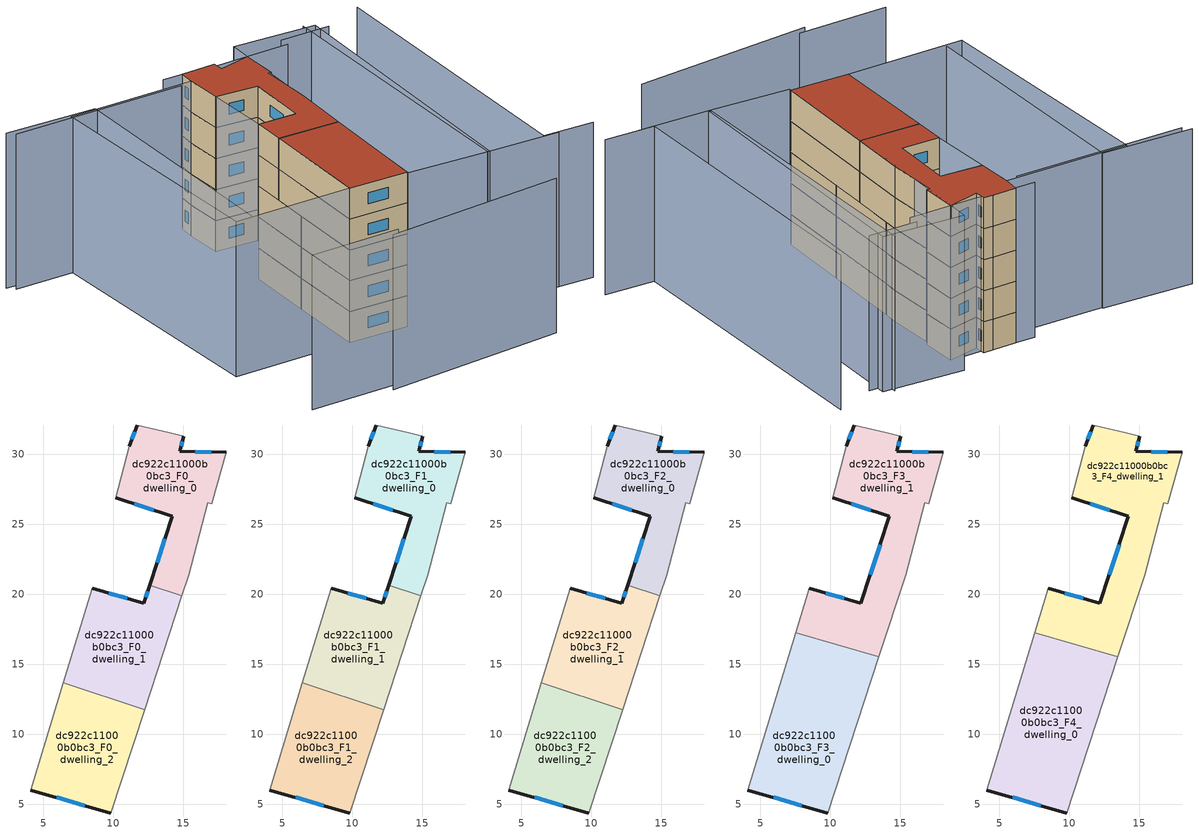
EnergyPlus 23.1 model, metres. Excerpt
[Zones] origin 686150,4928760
dc922c11000b0bc3_F0_dwelling_0
 floor ground (EU_floor_Construction): 18.07,30.13 17.03,26.47 16.75,26.55 15.37,21.36 14.89,19.89 12.6,20.64 14.21,25.56 10.18,26.91 11.12,30.56 11.71,32.09 14.04,31.55 15.02,31.28 14.75,30.21 z0
 wall outside (EU_wall_Construction): 18.07,30.13 14.75,30.21 15.02,31.28 / 10.18,26.91 14.21,25.56 12.6,20.64 / 11.71,32.09 11.12,30.56 z0:3
 wall adiabatic (EU_wall_Construction): 15.02,31.28 14.04,31.55 11.71,32.09 / 14.89,19.89 15.37,21.36 16.75,26.55 17.03,26.47 18.07,30.13 / 11.12,30.56 10.18,26.91 z0:3
 wall to dc922c11000b0bc3_F0_dwelling_1 (EU_wall_Construction): 12.6,20.64 14.89,19.89 z0:3
 window (EU_Window_Construction): 14.84,30.56 14.93,30.93 / 16.99,30.16 15.83,30.18 / 13.69,23.96 13.12,22.24 / 11.49,26.47 12.9,26 / 11.52,31.59 11.31,31.06 z0.98:2.02
dc922c11000b0bc3_F0_dwelling_1
 floor ground (EU_floor_Construction): 14.89,19.89 12.23,11.78 6.42,13.68 8.48,20.44 12.18,19.37 12.6,20.64 z0
 wall outside (EU_wall_Construction): 12.6,20.64 12.18,19.37 8.48,20.44 z0:3
 wall to dc922c11000b0bc3_F0_dwelling_2 (EU_wall_Construction): 6.42,13.68 12.23,11.78 z0:3
 wall adiabatic (EU_wall_Construction): 8.48,20.44 6.42,13.68 / 12.23,11.78 14.89,19.89 z0:3
 window (EU_Window_Construction): 10.98,19.72 9.68,20.09 / 12.46,20.23 12.32,19.78 z0.98:2.02
dc922c11000b0bc3_F0_dwelling_2
 floor ground (EU_floor_Construction): 12.23,11.78 9.81,4.39 4.09,6.03 6.42,13.68 z0
 wall outside (EU_wall_Construction): 4.09,6.03 9.81,4.39 z0:3
 wall adiabatic (EU_wall_Construction): 9.81,4.39 12.23,11.78 / 6.42,13.68 4.09,6.03 z0:3
 window (EU_Window_Construction): 5.95,5.5 7.95,4.93 z0.98:2.02
dc922c11000b0bc3_F1_dwelling_0
 floor to dc922c11000b0bc3_F0_dwelling_0 (EU_floor_Construction): 18.07,30.13 17.03,26.47 16.75,26.55 15.37,21.36 14.89,19.89 12.6,20.64 14.21,25.56 10.18,26.91 11.12,30.56 11.71,32.09 14.04,31.55 15.02,31.28 14.75,30.21 z3
 wall outside (EU_wall_Construction): 18.07,30.13 14.75,30.21 15.02,31.28 / 10.18,26.91 14.21,25.56 12.6,20.64 / 11.71,32.09 11.12,30.56 z3:6
 wall adiabatic (EU_wall_Construction): 15.02,31.28 14.04,31.55 11.71,32.09 / 14.89,19.89 15.37,21.36 16.75,26.55 17.03,26.47 18.07,30.13 / 11.12,30.56 10.18,26.91 z3:6
 wall to dc922c11000b0bc3_F1_dwelling_1 (EU_wall_Construction): 12.6,20.64 14.89,19.89 z3:6
 window (EU_Window_Construction): 14.84,30.56 14.93,30.93 / 16.99,30.16 15.83,30.18 / 13.69,23.96 13.12,22.24 / 11.49,26.47 12.9,26 / 11.52,31.59 11.31,31.06 z3.98:5.02
dc922c11000b0bc3_F1_dwelling_1
 floor to dc922c11000b0bc3_F0_dwelling_1 (EU_floor_Construction): 14.89,19.89 12.23,11.78 6.42,13.68 8.48,20.44 12.18,19.37 12.6,20.64 z3
 wall outside (EU_wall_Construction): 12.6,20.64 12.18,19.37 8.48,20.44 z3:6
 wall to dc922c11000b0bc3_F1_dwelling_2 (EU_wall_Construction): 6.42,13.68 12.23,11.78 z3:6
 wall adiabatic (EU_wall_Construction): 8.48,20.44 6.42,13.68 / 12.23,11.78 14.89,19.89 z3:6
 window (EU_Window_Construction): 10.98,19.72 9.68,20.09 / 12.46,20.23 12.32,19.78 z3.98:5.02
dc922c11000b0bc3_F1_dwelling_2
 floor to dc922c11000b0bc3_F0_dwelling_2 (EU_floor_Construction): 12.23,11.78 9.81,4.39 4.09,6.03 6.42,13.68 z3
 wall outside (EU_wall_Construction): 4.09,6.03 9.81,4.39 z3:6
 wall adiabatic (EU_wall_Construction): 9.81,4.39 12.23,11.78 / 6.42,13.68 4.09,6.03 z3:6
 window (EU_Window_Construction): 5.95,5.5 7.95,4.93 z3.98:5.02
dc922c11000b0bc3_F2_dwelling_0
 floor to dc922c11000b0bc3_F1_dwelling_0 (EU_floor_Construction): 18.07,30.13 17.03,26.47 16.75,26.55 15.37,21.36 14.89,19.89 12.6,20.64 14.21,25.56 10.18,26.91 11.12,30.56 11.71,32.09 14.04,31.55 15.02,31.28 14.75,30.21 z6
 wall outside (EU_wall_Construction): 18.07,30.13 14.75,30.21 15.02,31.28 / 10.18,26.91 14.21,25.56 12.6,20.64 / 11.71,32.09 11.12,30.56 z6:9
 wall adiabatic (EU_wall_Construction): 15.02,31.28 14.04,31.55 11.71,32.09 / 14.89,19.89 15.37,21.36 16.75,26.55 17.03,26.47 18.07,30.13 / 11.12,30.56 10.18,26.91 z6:9
 wall to dc922c11000b0bc3_F2_dwelling_1 (EU_wall_Construction): 12.6,20.64 14.89,19.89 z6:9
 window (EU_Window_Construction): 14.84,30.56 14.93,30.93 / 16.99,30.16 15.83,30.18 / 13.69,23.96 13.12,22.24 / 11.49,26.47 12.9,26 / 11.52,31.59 11.31,31.06 z6.98:8.02
dc922c11000b0bc3_F2_dwelling_1
 floor to dc922c11000b0bc3_F1_dwelling_1 (EU_floor_Construction): 14.89,19.89 12.23,11.78 6.42,13.68 8.48,20.44 12.18,19.37 12.6,20.64 z6
 wall outside (EU_wall_Construction): 12.6,20.64 12.18,19.37 8.48,20.44 z6:9
 wall to dc922c11000b0bc3_F2_dwelling_2 (EU_wall_Construction): 6.42,13.68 12.23,11.78 z6:9
 wall adiabatic (EU_wall_Construction): 8.48,20.44 6.42,13.68 / 12.23,11.78 14.89,19.89 z6:9
 window (EU_Window_Construction): 10.98,19.72 9.68,20.09 / 12.46,20.23 12.32,19.78 z6.98:8.02
dc922c11000b0bc3_F2_dwelling_2
 floor to dc922c11000b0bc3_F1_dwelling_2 (EU_floor_Construction): 12.23,11.78 9.81,4.39 4.09,6.03 6.42,13.68 z6
 wall outside (EU_wall_Construction): 4.09,6.03 9.81,4.39 z6:9
 wall adiabatic (EU_wall_Construction): 9.81,4.39 12.23,11.78 / 6.42,13.68 4.09,6.03 z6:9
 window (EU_Window_Construction): 5.95,5.5 7.95,4.93 z6.98:8.02
dc922c11000b0bc3_F3_dwelling_0
 floor to dc922c11000b0bc3_F2_dwelling_2 (EU_floor_Construction): 12.23,11.78 9.81,4.39 4.09,6.03 6.42,13.68 z9
 floor to dc922c11000b0bc3_F2_dwelling_1 (EU_floor_Construction): 13.47,15.56 12.23,11.78 6.42,13.68 7.51,17.26 z9
 wall outside (EU_wall_Construction): 4.09,6.03 9.81,4.39 z9:12
 wall adiabatic (EU_wall_Construction): 7.51,17.26 4.09,6.03 / 9.81,4.39 13.47,15.56 z9:12
 wall to dc922c11000b0bc3_F3_dwelling_1 (EU_wall_Construction): 13.47,15.56 7.51,17.26 z9:12
 window (EU_Window_Construction): 5.95,5.5 7.95,4.93 z9.98:11.02
dc922c11000b0bc3_F3_dwelling_1
 floor to dc922c11000b0bc3_F2_dwelling_0 (EU_floor_Construction): 18.07,30.13 17.03,26.47 16.75,26.55 15.37,21.36 14.89,19.89 12.6,20.64 14.21,25.56 10.18,26.91 11.12,30.56 11.71,32.09 14.04,31.55 15.02,31.28 14.75,30.21 z9
 floor to dc922c11000b0bc3_F2_dwelling_1 (EU_floor_Construction): 14.89,19.89 13.47,15.56 7.51,17.26 8.48,20.44 12.18,19.37 12.6,20.64 z9
 wall outside (EU_wall_Construction): 18.07,30.13 14.75,30.21 15.02,31.28 / 10.18,26.91 14.21,25.56 12.18,19.37 8.48,20.44 / 11.71,32.09 11.12,30.56 z9:12
 wall adiabatic (EU_wall_Construction): 13.47,15.56 15.37,21.36 16.75,26.55 17.03,26.47 18.07,30.13 / 8.48,20.44 7.51,17.26 / 11.12,30.56 10.18,26.91 / 15.02,31.28 14.04,31.55 11.71,32.09 z9:12
 window (EU_Window_Construction): 14.84,30.56 14.93,30.93 / 16.99,30.16 15.83,30.18 / 10.98,19.72 9.68,20.09 / 13.55,23.55 12.84,21.38 / 11.49,26.47 12.9,26 / 11.52,31.59 11.31,31.06 z9.98:11.02
dc922c11000b0bc3_F4_dwelling_0
 floor to dc922c11000b0bc3_F3_dwelling_0 (EU_floor_Construction): 13.47,15.56 9.81,4.39 4.09,6.03 7.51,17.26 z12
 wall outside (EU_wall_Construction): 4.09,6.03 9.81,4.39 z12:15
 wall adiabatic (EU_wall_Construction): 7.51,17.26 4.09,6.03 / 9.81,4.39 13.47,15.56 z12:15
 wall to dc922c11000b0bc3_F4_dwelling_1 (EU_wall_Construction): 13.47,15.56 7.51,17.26 z12:15
 window (EU_Window_Construction): 5.95,5.5 7.95,4.93 z12.98:14.02
 roof outside (EU_roof_Construction): 9.81,4.39 13.47,15.56 7.51,17.26 4.09,6.03 z15
dc922c11000b0bc3_F4_dwelling_1
 floor to dc922c11000b0bc3_F3_dwelling_1 (EU_floor_Construction): 18.07,30.13 17.03,26.47 16.75,26.55 15.37,21.36 13.47,15.56 7.51,17.26 8.48,20.44 12.18,19.37 14.21,25.56 10.18,26.91 11.12,30.56 11.71,32.09 14.04,31.55 15.02,31.28 14.75,30.21 z12
 wall outside (EU_wall_Construction): 18.07,30.13 14.75,30.21 15.02,31.28 / 10.18,26.91 14.21,25.56 12.18,19.37 8.48,20.44 / 11.71,32.09 11.12,30.56 z12:15
 wall adiabatic (EU_wall_Construction): 13.47,15.56 15.37,21.36 16.75,26.55 17.03,26.47 18.07,30.13 / 8.48,20.44 7.51,17.26 / 11.12,30.56 10.18,26.91 / 15.02,31.28 14.04,31.55 11.71,32.09 z12:15
 window (EU_Window_Construction): 14.84,30.56 14.93,30.93 / 16.99,30.16 15.83,30.18 / 10.98,19.72 9.68,20.09 / 13.55,23.55 12.84,21.38 / 11.49,26.47 12.9,26 / 11.52,31.59 11.31,31.06 z12.98:14.02
 roof outside (EU_roof_Construction): 13.47,15.56 15.37,21.36 16.75,26.55 17.03,26.47 18.07,30.13 14.75,30.21 15.02,31.28 14.04,31.55 11.71,32.09 11.12,30.56 10.18,26.91 14.21,25.56 12.18,19.37 8.48,20.44 7.51,17.26 z15
shading: -0.47,-2.98 17.45,-6.21 / -8.18,-0.33 0.66,-2.57 / 27.99,-1.26 23.13,0.19 / 23.13,0.19 31.86,29.42 / 24.52,-0.3 17.5,1.75 / 17.5,1.75 25.9,30.49 / -7.4,35.83 1.44,33.22 / 1.44,33.22 -5.76,8.86 / 27.33,28.79 22.46,30.03 / 22.21,29.07 13.95,31.19 / 14,31.4 9.76,32.59 / 9.86,30.63 -6.94,35.04 / 9.76,4.23 18.77,32.3 / 18.77,32.3 26.68,29.76 / 26.68,29.76 17.67,1.7 / 17.67,1.7 9.76,4.23 / 11.12,30.56 4.76,5.86 / 4.76,5.86 -7.52,9.02 / -7.52,9.02 -1.16,33.72 / -1.16,33.72 11.12,30.56 z0:15
[Building]
EU S2 Campaign: North Axis=0; Terrain=City; Solar Distribution=FullExterior
[Site:Location]
Bologna: Latitude=44.5; Longitude=11.25; Time Zone=1; Elevation=37
[SizingPeriod:WeatherFileDays]
AnnualSizingPeriod: Begin Month=1; Begin Day of Month=1; End Month=12; End Day of Month=31; Day of Week for Start Day=Monday; Use Weather File Daylight Saving Period=No; Use Weather File Rain and Snow Indicators=No
[MATERIAL]
EU_InternalMass_Material: Roughness=MediumRough; Thickness=0.1; Conductivity=1; Density=1800; Specific Heat=900; Thermal Absorptance=0.9; Solar Absorptance=0.7; Visible Absorptance=0.7
[MATERIAL:NOMASS] Roughness=MediumRough; Thermal Absorptance=0.9; Solar Absorptance=0.7; Visible Absorptance=0.7
Name | Thermal Resistance
EU_wall_NoMass | 0.905828
EU_roof_NoMass | 0.37593
EU_floor_NoMass | 0.67114
[WINDOWMATERIAL:SIMPLEGLAZINGSYSTEM]
EU_Window_SimpleGlazing: UFactor=4.52486; Solar Heat Gain Coefficient=0.85; Visible Transmittance=0.85
[CONSTRUCTION]
EU_wall_Construction: EU_wall_NoMass
EU_roof_Construction: EU_roof_NoMass
EU_floor_Construction: EU_floor_NoMass
EU_Window_Construction: EU_Window_SimpleGlazing
EU_InternalMass_Construction: EU_InternalMass_Material
[ZONE] Type=1; Multiplier=1; Ceiling Height=autocalculate; Floor Area=autocalculate; Part of Total Floor Area=Yes
Name | Volume
dc922c11000b0bc3_F0_dwelling_0; dc922c11000b0bc3_F1_dwelling_0; dc922c11000b0bc3_F2_dwelling_0 | 142.602
dc922c11000b0bc3_F3_dwelling_0; dc922c11000b0bc3_F4_dwelling_0 | 213.904
dc922c11000b0bc3_F0_dwelling_1; dc922c11000b0bc3_F1_dwelling_1; dc922c11000b0bc3_F2_dwelling_1 | 142.605
dc922c11000b0bc3_F3_dwelling_1; dc922c11000b0bc3_F4_dwelling_1 | 213.905
dc922c11000b0bc3_F0_dwelling_2; dc922c11000b0bc3_F1_dwelling_2; dc922c11000b0bc3_F2_dwelling_2 | 142.603
[INTERNALMASS] Construction=EU_InternalMass_Construction
Name | Zone or ZoneList | Surface Area
dc922c11000b0bc3_F0_dwelling_0_EU_InternalMass | dc922c11000b0bc3_F0_dwelling_0 | 47.5344
dc922c11000b0bc3_F0_dwelling_1_EU_InternalMass | dc922c11000b0bc3_F0_dwelling_1 | 47.5351
dc922c11000b0bc3_F0_dwelling_2_EU_InternalMass | dc922c11000b0bc3_F0_dwelling_2 | 47.534
dc922c11000b0bc3_F1_dwelling_0_EU_InternalMass | dc922c11000b0bc3_F1_dwelling_0 | 47.5344
dc922c11000b0bc3_F1_dwelling_1_EU_InternalMass | dc922c11000b0bc3_F1_dwelling_1 | 47.5351
dc922c11000b0bc3_F1_dwelling_2_EU_InternalMass | dc922c11000b0bc3_F1_dwelling_2 | 47.534
dc922c11000b0bc3_F2_dwelling_0_EU_InternalMass | dc922c11000b0bc3_F2_dwelling_0 | 47.5344
dc922c11000b0bc3_F2_dwelling_1_EU_InternalMass | dc922c11000b0bc3_F2_dwelling_1 | 47.5351
dc922c11000b0bc3_F2_dwelling_2_EU_InternalMass | dc922c11000b0bc3_F2_dwelling_2 | 47.534
dc922c11000b0bc3_F3_dwelling_0_EU_InternalMass | dc922c11000b0bc3_F3_dwelling_0 | 71.3015
dc922c11000b0bc3_F3_dwelling_1_EU_InternalMass | dc922c11000b0bc3_F3_dwelling_1 | 71.3027
dc922c11000b0bc3_F4_dwelling_0_EU_InternalMass | dc922c11000b0bc3_F4_dwelling_0 | 71.3015
dc922c11000b0bc3_F4_dwelling_1_EU_InternalMass | dc922c11000b0bc3_F4_dwelling_1 | 71.3027
[OTHEREQUIPMENT] Fuel Type=Electricity; Design Level Calculation Method=Watts/Area; Power per Zone Floor Area=1; Fraction Latent=0; Fraction Radiant=0; Fraction Lost=0; Carbon Dioxide Generation Rate=0; EndUse Subcategory=EU_Step8_InternalGains
Name | Zone or ZoneList or Space or SpaceList | Schedule
EU_Step8_InternalGain_dc922c11000b0bc3_F0_dwelling_0_f000 | dc922c11000b0bc3_F0_dwelling_0 | EU_Step8_GainSchedule_dc922c11000b0bc3_F0_dwelling_0_f000
EU_Step8_InternalGain_dc922c11000b0bc3_F0_dwelling_1_f000 | dc922c11000b0bc3_F0_dwelling_1 | EU_Step8_GainSchedule_dc922c11000b0bc3_F0_dwelling_1_f000
EU_Step8_InternalGain_dc922c11000b0bc3_F0_dwelling_2_f000 | dc922c11000b0bc3_F0_dwelling_2 | EU_Step8_GainSchedule_dc922c11000b0bc3_F0_dwelling_2_f000
EU_Step8_InternalGain_dc922c11000b0bc3_F1_dwelling_0_f000 | dc922c11000b0bc3_F1_dwelling_0 | EU_Step8_GainSchedule_dc922c11000b0bc3_F1_dwelling_0_f000
EU_Step8_InternalGain_dc922c11000b0bc3_F1_dwelling_1_f000 | dc922c11000b0bc3_F1_dwelling_1 | EU_Step8_GainSchedule_dc922c11000b0bc3_F1_dwelling_1_f000
EU_Step8_InternalGain_dc922c11000b0bc3_F1_dwelling_2_f000 | dc922c11000b0bc3_F1_dwelling_2 | EU_Step8_GainSchedule_dc922c11000b0bc3_F1_dwelling_2_f000
EU_Step8_InternalGain_dc922c11000b0bc3_F2_dwelling_0_f000 | dc922c11000b0bc3_F2_dwelling_0 | EU_Step8_GainSchedule_dc922c11000b0bc3_F2_dwelling_0_f000
EU_Step8_InternalGain_dc922c11000b0bc3_F2_dwelling_1_f000 | dc922c11000b0bc3_F2_dwelling_1 | EU_Step8_GainSchedule_dc922c11000b0bc3_F2_dwelling_1_f000
EU_Step8_InternalGain_dc922c11000b0bc3_F2_dwelling_2_f000 | dc922c11000b0bc3_F2_dwelling_2 | EU_Step8_GainSchedule_dc922c11000b0bc3_F2_dwelling_2_f000
EU_Step8_InternalGain_dc922c11000b0bc3_F3_dwelling_0_f000 | dc922c11000b0bc3_F3_dwelling_0 | EU_Step8_GainSchedule_dc922c11000b0bc3_F3_dwelling_0_f000
EU_Step8_InternalGain_dc922c11000b0bc3_F3_dwelling_1_f000 | dc922c11000b0bc3_F3_dwelling_1 | EU_Step8_GainSchedule_dc922c11000b0bc3_F3_dwelling_1_f000
EU_Step8_InternalGain_dc922c11000b0bc3_F4_dwelling_0_f000 | dc922c11000b0bc3_F4_dwelling_0 | EU_Step8_GainSchedule_dc922c11000b0bc3_F4_dwelling_0_f000
EU_Step8_InternalGain_dc922c11000b0bc3_F4_dwelling_1_f000 | dc922c11000b0bc3_F4_dwelling_1 | EU_Step8_GainSchedule_dc922c11000b0bc3_F4_dwelling_1_f000
[ZONEVENTILATION:DESIGNFLOWRATE] Schedule=EU_AlwaysOn; Design Flow Rate Calculation Method=AirChanges/Hour; Air Changes per Hour=0.73129; Ventilation Type=Natural; Fan Pressure Rise=0; Fan Total Efficiency=1; Constant Term Coefficient=1; Temperature Term Coefficient=0; Velocity Term Coefficient=0; Velocity Squared Term Coefficient=0; Minimum Indoor Temperature=-100; Maximum Indoor Temperature=100; Delta Temperature=-100; Minimum Outdoor Temperature=-100; Maximum Outdoor Temperature=100; Maximum Wind Speed=40
Name | Zone or ZoneList or Space or SpaceList
EU_ConstantAir_dc922c11000b0bc3_F0_dwelling_0 | dc922c11000b0bc3_F0_dwelling_0
EU_ConstantAir_dc922c11000b0bc3_F0_dwelling_1 | dc922c11000b0bc3_F0_dwelling_1
EU_ConstantAir_dc922c11000b0bc3_F0_dwelling_2 | dc922c11000b0bc3_F0_dwelling_2
EU_ConstantAir_dc922c11000b0bc3_F1_dwelling_0 | dc922c11000b0bc3_F1_dwelling_0
EU_ConstantAir_dc922c11000b0bc3_F1_dwelling_1 | dc922c11000b0bc3_F1_dwelling_1
EU_ConstantAir_dc922c11000b0bc3_F1_dwelling_2 | dc922c11000b0bc3_F1_dwelling_2
EU_ConstantAir_dc922c11000b0bc3_F2_dwelling_0 | dc922c11000b0bc3_F2_dwelling_0
EU_ConstantAir_dc922c11000b0bc3_F2_dwelling_1 | dc922c11000b0bc3_F2_dwelling_1
EU_ConstantAir_dc922c11000b0bc3_F2_dwelling_2 | dc922c11000b0bc3_F2_dwelling_2
EU_ConstantAir_dc922c11000b0bc3_F3_dwelling_0 | dc922c11000b0bc3_F3_dwelling_0
EU_ConstantAir_dc922c11000b0bc3_F3_dwelling_1 | dc922c11000b0bc3_F3_dwelling_1
EU_ConstantAir_dc922c11000b0bc3_F4_dwelling_0 | dc922c11000b0bc3_F4_dwelling_0
EU_ConstantAir_dc922c11000b0bc3_F4_dwelling_1 | dc922c11000b0bc3_F4_dwelling_1
[HVACTEMPLATE:THERMOSTAT] Constant Heating Setpoint=20; Constant Cooling Setpoint=50
EU_HeatOnly_dc922c11000b0bc3_F0_dwelling_0; EU_HeatOnly_dc922c11000b0bc3_F0_dwelling_1; EU_HeatOnly_dc922c11000b0bc3_F0_dwelling_2; EU_HeatOnly_dc922c11000b0bc3_F1_dwelling_0; EU_HeatOnly_dc922c11000b0bc3_F1_dwelling_1; EU_HeatOnly_dc922c11000b0bc3_F1_dwelling_2; EU_HeatOnly_dc922c11000b0bc3_F2_dwelling_0; EU_HeatOnly_dc922c11000b0bc3_F2_dwelling_1; EU_HeatOnly_dc922c11000b0bc3_F2_dwelling_2; EU_HeatOnly_dc922c11000b0bc3_F3_dwelling_0; EU_HeatOnly_dc922c11000b0bc3_F3_dwelling_1; EU_HeatOnly_dc922c11000b0bc3_F4_dwelling_0; EU_HeatOnly_dc922c11000b0bc3_F4_dwelling_1
[HVACTEMPLATE:ZONE:IDEALLOADSAIRSYSTEM] System Availability Schedule=EU_AlwaysOn; Maximum Heating Supply Air Temperature=50; Minimum Cooling Supply Air Temperature=13; Maximum Heating Supply Air Humidity Ratio=0.0156; Minimum Cooling Supply Air Humidity Ratio=0.0077; Heating Limit=NoLimit; Cooling Limit=NoLimit; Heating Availability Schedule=EU_AlwaysOn; Cooling Availability Schedule=EU_CoolingOff; Dehumidification Control Type=ConstantSensibleHeatRatio; Cooling Sensible Heat Ratio=0.7; Dehumidification Setpoint=60; Humidification Control Type=None; Humidification Setpoint=30; Outdoor Air Method=None; Outdoor Air Flow Rate per Person=0.00944; Outdoor Air Flow Rate per Zone Floor Area=0; Outdoor Air Flow Rate per Zone=0; Demand Controlled Ventilation Type=None; Outdoor Air Economizer Type=NoEconomizer; Heat Recovery Type=None; Sensible Heat Recovery Effectiveness=0.7; Latent Heat Recovery Effectiveness=0.65
Name | Template Thermostat
dc922c11000b0bc3_F0_dwelling_0 | EU_HeatOnly_dc922c11000b0bc3_F0_dwelling_0
dc922c11000b0bc3_F0_dwelling_1 | EU_HeatOnly_dc922c11000b0bc3_F0_dwelling_1
dc922c11000b0bc3_F0_dwelling_2 | EU_HeatOnly_dc922c11000b0bc3_F0_dwelling_2
dc922c11000b0bc3_F1_dwelling_0 | EU_HeatOnly_dc922c11000b0bc3_F1_dwelling_0
dc922c11000b0bc3_F1_dwelling_1 | EU_HeatOnly_dc922c11000b0bc3_F1_dwelling_1
dc922c11000b0bc3_F1_dwelling_2 | EU_HeatOnly_dc922c11000b0bc3_F1_dwelling_2
dc922c11000b0bc3_F2_dwelling_0 | EU_HeatOnly_dc922c11000b0bc3_F2_dwelling_0
dc922c11000b0bc3_F2_dwelling_1 | EU_HeatOnly_dc922c11000b0bc3_F2_dwelling_1
dc922c11000b0bc3_F2_dwelling_2 | EU_HeatOnly_dc922c11000b0bc3_F2_dwelling_2
dc922c11000b0bc3_F3_dwelling_0 | EU_HeatOnly_dc922c11000b0bc3_F3_dwelling_0
dc922c11000b0bc3_F3_dwelling_1 | EU_HeatOnly_dc922c11000b0bc3_F3_dwelling_1
dc922c11000b0bc3_F4_dwelling_0 | EU_HeatOnly_dc922c11000b0bc3_F4_dwelling_0
dc922c11000b0bc3_F4_dwelling_1 | EU_HeatOnly_dc922c11000b0bc3_F4_dwelling_1
[SIZING:ZONE] Zone Cooling Design Supply Air Temperature Input Method=SupplyAirTemperature; Zone Cooling Design Supply Air Temperature=13; Zone Heating Design Supply Air Temperature Input Method=SupplyAirTemperature; Zone Heating Design Supply Air Temperature=50; Zone Cooling Design Supply Air Humidity Ratio=0.008; Zone Heating Design Supply Air Humidity Ratio=0.008; Cooling Design Air Flow Method=DesignDay; Cooling Design Air Flow Rate=0; Cooling Minimum Air Flow per Zone Floor Area=0.000762; Cooling Minimum Air Flow=0; Cooling Minimum Air Flow Fraction=0.2; Heating Design Air Flow Method=DesignDay; Heating Design Air Flow Rate=0; Heating Maximum Air Flow per Zone Floor Area=0.002032; Heating Maximum Air Flow=0.141576; Heating Maximum Air Flow Fraction=0.3; Account for Dedicated Outdoor Air System=No; Dedicated Outdoor Air System Control Strategy=NeutralSupplyAir; Dedicated Outdoor Air Low Setpoint Temperature for Design=autosize; Dedicated Outdoor Air High Setpoint Temperature for Design=autosize; Zone Load Sizing Method=Sensible Load Only No Latent Load; Zone Latent Cooling Design Supply Air Humidity Ratio Input Method=HumidityRatioDifference; Zone Cooling Design Supply Air Humidity Ratio Difference=0.005; Zone Latent Heating Design Supply Air Humidity Ratio Input Method=HumidityRatioDifference; Zone Humidification Design Supply Air Humidity Ratio Difference=0.005
dc922c11000b0bc3_F0_dwelling_0; dc922c11000b0bc3_F0_dwelling_1; dc922c11000b0bc3_F0_dwelling_2; dc922c11000b0bc3_F1_dwelling_0; dc922c11000b0bc3_F1_dwelling_1; dc922c11000b0bc3_F1_dwelling_2; dc922c11000b0bc3_F2_dwelling_0; dc922c11000b0bc3_F2_dwelling_1; dc922c11000b0bc3_F2_dwelling_2; dc922c11000b0bc3_F3_dwelling_0; dc922c11000b0bc3_F3_dwelling_1; dc922c11000b0bc3_F4_dwelling_0; dc922c11000b0bc3_F4_dwelling_1
[SCHEDULE:CONSTANT]
Name | Hourly Value
EU_AlwaysOn | 1
EU_CoolingOff | 0
[SCHEDULE:FILE] Column Number=1; Rows to Skip at Top=0; Number of Hours of Data=8760; Column Separator=Comma; Interpolate to Timestep=No; Minutes per Item=60; Adjust Schedule for Daylight Savings=Yes
Name | File
EU_Step8_GainSchedule_dc922c11000b0bc3_F0_dwelling_0_f000 | ../../schedules/dc922c11000b0bc3/dc922c11000b0bc3_F0_dwelling_0_f000_gain.csv
EU_Step8_GainSchedule_dc922c11000b0bc3_F0_dwelling_1_f000 | ../../schedules/dc922c11000b0bc3/dc922c11000b0bc3_F0_dwelling_1_f000_gain.csv
EU_Step8_GainSchedule_dc922c11000b0bc3_F0_dwelling_2_f000 | ../../schedules/dc922c11000b0bc3/dc922c11000b0bc3_F0_dwelling_2_f000_gain.csv
EU_Step8_GainSchedule_dc922c11000b0bc3_F1_dwelling_0_f000 | ../../schedules/dc922c11000b0bc3/dc922c11000b0bc3_F1_dwelling_0_f000_gain.csv
EU_Step8_GainSchedule_dc922c11000b0bc3_F1_dwelling_1_f000 | ../../schedules/dc922c11000b0bc3/dc922c11000b0bc3_F1_dwelling_1_f000_gain.csv
EU_Step8_GainSchedule_dc922c11000b0bc3_F1_dwelling_2_f000 | ../../schedules/dc922c11000b0bc3/dc922c11000b0bc3_F1_dwelling_2_f000_gain.csv
EU_Step8_GainSchedule_dc922c11000b0bc3_F2_dwelling_0_f000 | ../../schedules/dc922c11000b0bc3/dc922c11000b0bc3_F2_dwelling_0_f000_gain.csv
EU_Step8_GainSchedule_dc922c11000b0bc3_F2_dwelling_1_f000 | ../../schedules/dc922c11000b0bc3/dc922c11000b0bc3_F2_dwelling_1_f000_gain.csv
EU_Step8_GainSchedule_dc922c11000b0bc3_F2_dwelling_2_f000 | ../../schedules/dc922c11000b0bc3/dc922c11000b0bc3_F2_dwelling_2_f000_gain.csv
EU_Step8_GainSchedule_dc922c11000b0bc3_F3_dwelling_0_f000 | ../../schedules/dc922c11000b0bc3/dc922c11000b0bc3_F3_dwelling_0_f000_gain.csv
EU_Step8_GainSchedule_dc922c11000b0bc3_F3_dwelling_1_f000 | ../../schedules/dc922c11000b0bc3/dc922c11000b0bc3_F3_dwelling_1_f000_gain.csv
EU_Step8_GainSchedule_dc922c11000b0bc3_F4_dwelling_0_f000 | ../../schedules/dc922c11000b0bc3/dc922c11000b0bc3_F4_dwelling_0_f000_gain.csv
EU_Step8_GainSchedule_dc922c11000b0bc3_F4_dwelling_1_f000 | ../../schedules/dc922c11000b0bc3/dc922c11000b0bc3_F4_dwelling_1_f000_gain.csv
